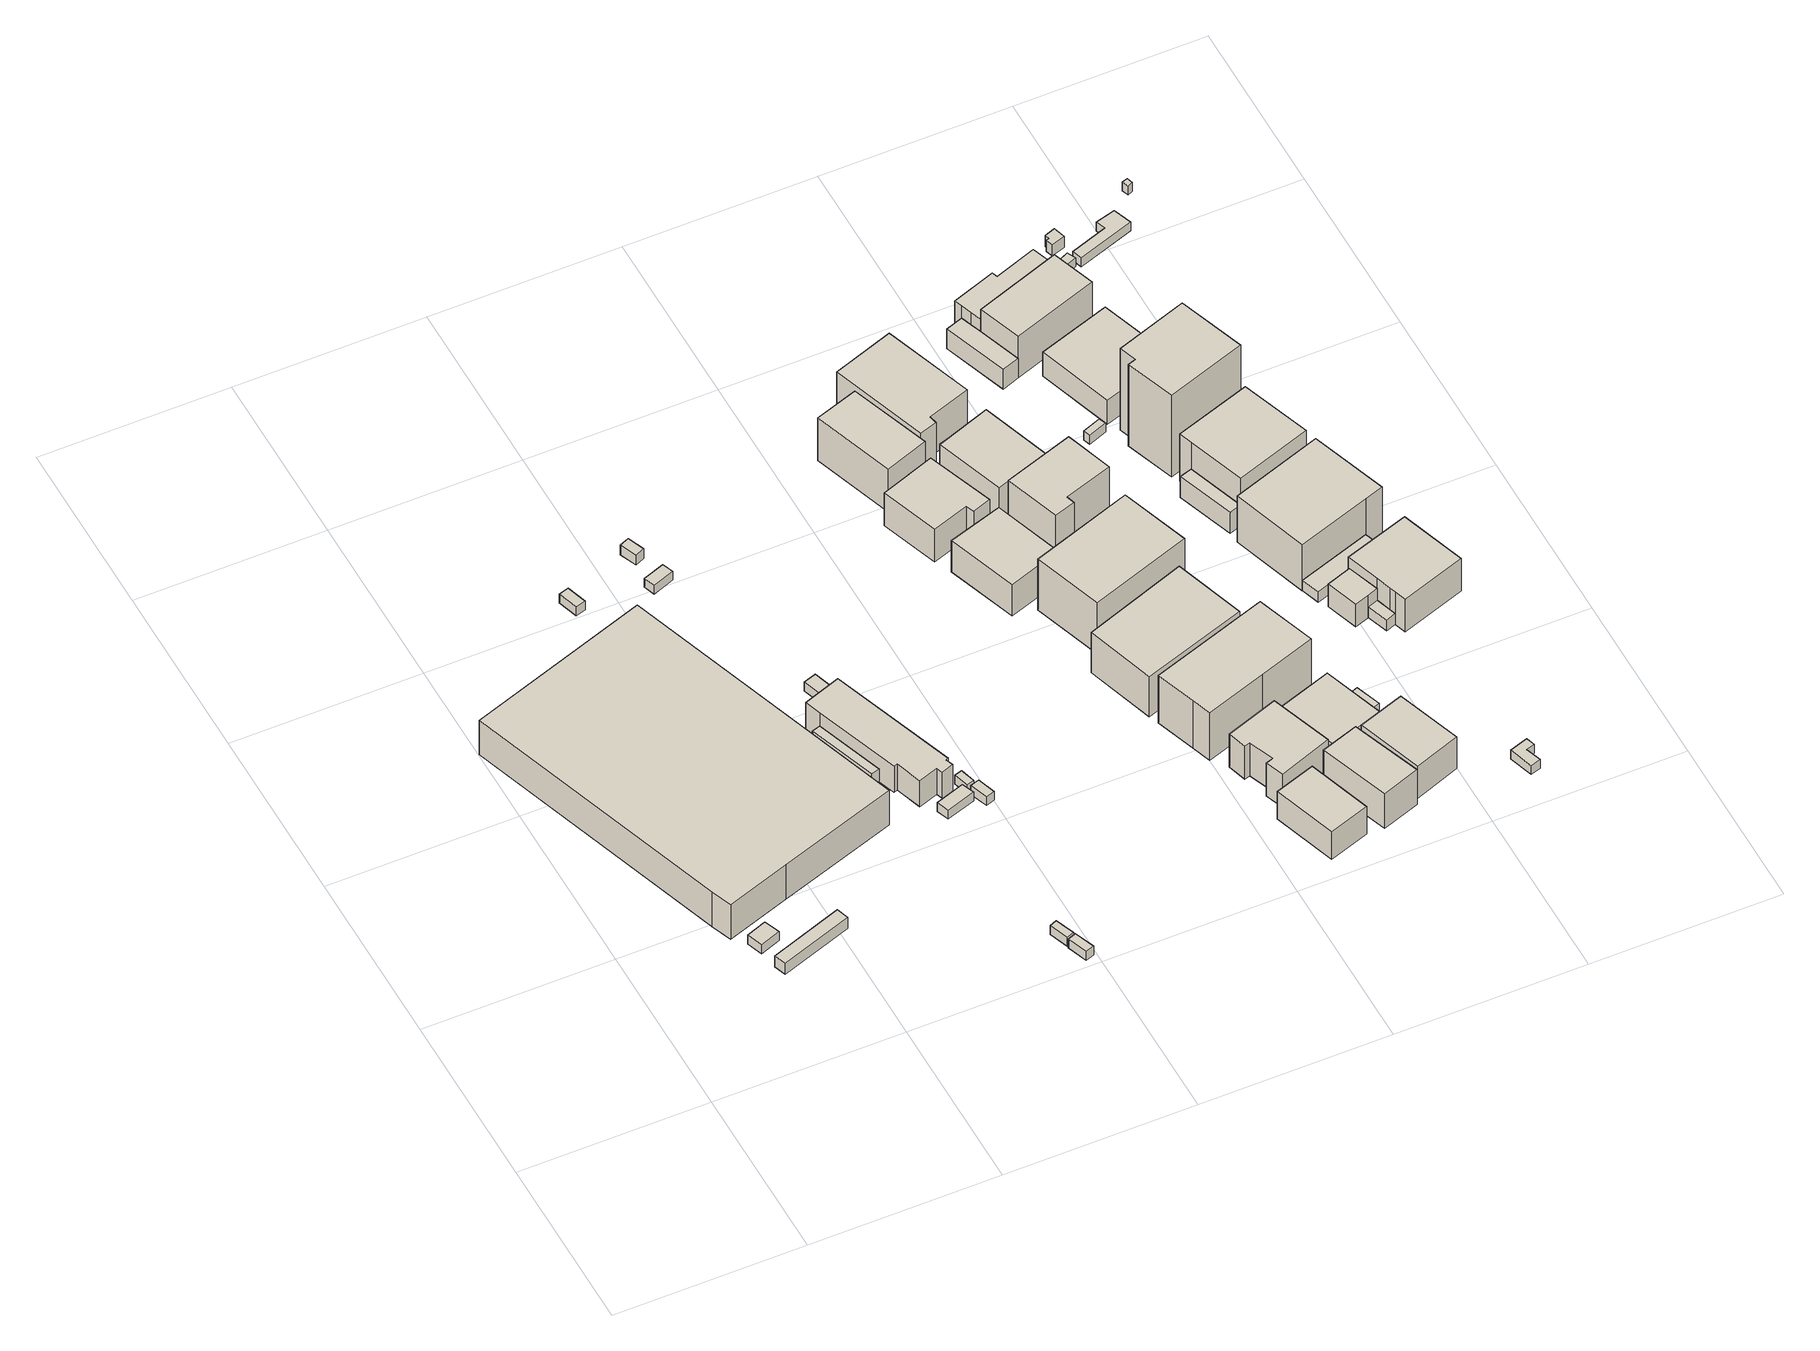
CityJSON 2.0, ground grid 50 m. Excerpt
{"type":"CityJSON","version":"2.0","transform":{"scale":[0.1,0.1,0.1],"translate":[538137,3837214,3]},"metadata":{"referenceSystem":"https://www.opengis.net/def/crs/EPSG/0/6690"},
"CityObjects":{
"building1":{"type":"Building","attributes":{"計測周辺長":20.72,"1/2500図郭":45,"区名":"此花区","町丁目名称":"常吉１丁目","街区番号":1,"class":"3003","usage":"441","measuredHeight":3.1,"storeysAboveGround":1,"BuildingDetailAttribute.buildingRoofEdgeArea":26.38,"BuildingDetailAttribute.buildingStructureType":"610","BuildingDetailAttribute.buildingStructureOrgType":"2","BuildingDetailAttribute.detailedUsage":"1510","BuildingDetailAttribute.specifiedBuildingCoverageRate":0.6,"BuildingDetailAttribute.surveyYear":2017,"BuildingHighTideRiskAttribute.description":"1","BuildingHighTideRiskAttribute.rank":"2","BuildingHighTideRiskAttribute.depth":2.73,"BuildingIDAttribute.prefecture":"27","BuildingIDAttribute.city":"27104"},"geometry":[{"type":"Solid","lod":"1","boundaries":[[[[0,1,2,3]],[[2,4,5,3]],[[1,6,4,2]],[[0,7,6,1]],[[3,5,7,0]],[[4,6,7,5]]]]}]},
"building2":{"type":"Building","attributes":{"計測周辺長":47.93,"1/2500図郭":45,"区名":"此花区","町丁目名称":"常吉１丁目","街区番号":1,"class":"3001","usage":"441","measuredHeight":3.6,"storeysAboveGround":1,"BuildingDetailAttribute.buildingRoofEdgeArea":71.72,"BuildingDetailAttribute.buildingStructureType":"610","BuildingDetailAttribute.buildingStructureOrgType":"2","BuildingDetailAttribute.detailedUsage":"1510","BuildingDetailAttribute.specifiedBuildingCoverageRate":0.6,"BuildingDetailAttribute.surveyYear":2017,"BuildingHighTideRiskAttribute.description":"1","BuildingHighTideRiskAttribute.rank":"2","BuildingHighTideRiskAttribute.depth":2.23,"BuildingIDAttribute.prefecture":"27","BuildingIDAttribute.city":"27104"},"geometry":[{"type":"Solid","lod":"1","boundaries":[[[[8,9,10,11]],[[10,12,13,11]],[[9,14,12,10]],[[8,15,14,9]],[[11,13,15,8]],[[12,14,15,13]]]]}]},
"building3":{"type":"Building","attributes":{"計測周辺長":266.43,"1/2500図郭":45,"区名":"此花区","町丁目名称":"常吉１丁目","街区番号":1,"class":"3001","usage":"441","measuredHeight":11.6,"storeysAboveGround":2,"BuildingDetailAttribute.buildingRoofEdgeArea":4208.66,"BuildingDetailAttribute.buildingStructureType":"610","BuildingDetailAttribute.buildingStructureOrgType":"2","BuildingDetailAttribute.detailedUsage":"1510","BuildingDetailAttribute.specifiedBuildingCoverageRate":0.6,"BuildingDetailAttribute.surveyYear":2017,"BuildingTsunamiRiskAttribute.description":"1","BuildingTsunamiRiskAttribute.rank":"1","BuildingTsunamiRiskAttribute.depth":0.1,"BuildingHighTideRiskAttribute.description":"1","BuildingHighTideRiskAttribute.rank":"2","BuildingHighTideRiskAttribute.depth":2.39,"BuildingIDAttribute.prefecture":"27","BuildingIDAttribute.city":"27104"},"geometry":[{"type":"Solid","lod":"1","boundaries":[[[[16,17,18,19,20,21]],[[20,22,23,21]],[[19,24,22,20]],[[18,25,24,19]],[[17,26,25,18]],[[16,27,26,17]],[[21,23,27,16]],[[22,24,25,26,27,23]]]]}]},
"building4":{"type":"Building","attributes":{"計測周辺長":16.74,"1/2500図郭":45,"区名":"此花区","町丁目名称":"常吉１丁目","街区番号":1,"class":"3003","usage":"441","storeysAboveGround":1,"BuildingDetailAttribute.buildingRoofEdgeArea":15.43,"BuildingDetailAttribute.buildingStructureType":"610","BuildingDetailAttribute.buildingStructureOrgType":"2","BuildingDetailAttribute.detailedUsage":"1510","BuildingDetailAttribute.specifiedBuildingCoverageRate":0.6,"BuildingDetailAttribute.surveyYear":2017,"BuildingHighTideRiskAttribute.description":"1","BuildingHighTideRiskAttribute.rank":"2","BuildingHighTideRiskAttribute.depth":2.56,"BuildingIDAttribute.prefecture":"27","BuildingIDAttribute.city":"27104"},"geometry":[{"type":"Solid","lod":"1","boundaries":[[[[28,29,30,31]],[[30,32,33,31]],[[29,34,32,30]],[[28,35,34,29]],[[31,33,35,28]],[[32,34,35,33]]]]}]},
"building5":{"type":"Building","attributes":{"class":"3001","BuildingDetailAttribute.specifiedBuildingCoverageRate":0.6,"BuildingDetailAttribute.surveyYear":2017,"BuildingHighTideRiskAttribute.description":"1","BuildingHighTideRiskAttribute.rank":"2","BuildingHighTideRiskAttribute.depth":1.68,"BuildingIDAttribute.prefecture":"27","BuildingIDAttribute.city":"27104"},"geometry":[{"type":"Solid","lod":"1","boundaries":[[[[36,37,38,39]],[[38,40,41,39]],[[37,42,40,38]],[[36,43,42,37]],[[39,41,43,36]],[[40,42,43,41]]]]}]},
"building6":{"type":"Building","attributes":{"class":"3001","BuildingDetailAttribute.specifiedBuildingCoverageRate":0.6,"BuildingDetailAttribute.surveyYear":2017,"BuildingHighTideRiskAttribute.description":"1","BuildingHighTideRiskAttribute.rank":"2","BuildingHighTideRiskAttribute.depth":1.68,"BuildingIDAttribute.prefecture":"27","BuildingIDAttribute.city":"27104"},"geometry":[{"type":"Solid","lod":"1","boundaries":[[[[44,45,46,47]],[[46,48,49,47]],[[45,50,48,46]],[[44,51,50,45]],[[47,49,51,44]],[[48,50,51,49]]]]}]},
"building7":{"type":"Building","attributes":{"計測周辺長":42.99,"1/2500図郭":45,"区名":"此花区","町丁目名称":"常吉１丁目","街区番号":1,"class":"3003","usage":"441","measuredHeight":4.1,"storeysAboveGround":1,"BuildingDetailAttribute.buildingRoofEdgeArea":43.65,"BuildingDetailAttribute.buildingStructureType":"610","BuildingDetailAttribute.buildingStructureOrgType":"2","BuildingDetailAttribute.detailedUsage":"1510","BuildingDetailAttribute.specifiedBuildingCoverageRate":0.6,"BuildingDetailAttribute.surveyYear":2017,"BuildingHighTideRiskAttribute.description":"1","BuildingHighTideRiskAttribute.rank":"2","BuildingHighTideRiskAttribute.depth":2.38,"BuildingIDAttribute.prefecture":"27","BuildingIDAttribute.city":"27104"},"geometry":[{"type":"Solid","lod":"1","boundaries":[[[[52,53,54,55]],[[54,56,57,55]],[[53,58,56,54]],[[52,59,58,53]],[[55,57,59,52]],[[56,58,59,57]]]]}]},
"building8":{"type":"Building","attributes":{"計測周辺長":96.9,"1/2500図郭":45,"区名":"此花区","町丁目名称":"常吉１丁目","街区番号":1,"class":"3001","usage":"441","measuredHeight":8.8,"storeysAboveGround":1,"BuildingDetailAttribute.buildingRoofEdgeArea":380.68,"BuildingDetailAttribute.buildingStructureType":"610","BuildingDetailAttribute.buildingStructureOrgType":"2","BuildingDetailAttribute.detailedUsage":"1510","BuildingDetailAttribute.specifiedBuildingCoverageRate":0.6,"BuildingDetailAttribute.surveyYear":2017,"BuildingHighTideRiskAttribute.description":"1","BuildingHighTideRiskAttribute.rank":"2","BuildingHighTideRiskAttribute.depth":2.37,"BuildingIDAttribute.prefecture":"27","BuildingIDAttribute.city":"27104"},"geometry":[{"type":"Solid","lod":"1","boundaries":[[[[60,61,62,63,64,65,66,67,68,69,70]],[[69,71,72,70]],[[68,73,71,69]],[[67,74,73,68]],[[66,75,74,67]],[[65,76,75,66]],[[64,77,76,65]],[[63,78,77,64]],[[62,79,78,63]],[[61,80,79,62]],[[60,81,80,61]],[[70,72,81,60]],[[71,73,74,75,76,77,78,79,80,81,72]]]]}]},
"building9":{"type":"Building","attributes":{"計測周辺長":18.5,"1/2500図郭":45,"区名":"此花区","町丁目名称":"常吉１丁目","街区番号":1,"class":"3001","usage":"441","storeysAboveGround":1,"BuildingDetailAttribute.buildingRoofEdgeArea":19.25,"BuildingDetailAttribute.buildingStructureType":"610","BuildingDetailAttribute.buildingStructureOrgType":"2","BuildingDetailAttribute.detailedUsage":"1510","BuildingDetailAttribute.specifiedBuildingCoverageRate":0.6,"BuildingDetailAttribute.surveyYear":2017,"BuildingHighTideRiskAttribute.description":"1","BuildingHighTideRiskAttribute.rank":"2","BuildingHighTideRiskAttribute.depth":2.77,"BuildingIDAttribute.prefecture":"27","BuildingIDAttribute.city":"27104"},"geometry":[{"type":"Solid","lod":"1","boundaries":[[[[82,83,84,85]],[[84,86,87,85]],[[83,88,86,84]],[[82,89,88,83]],[[85,87,89,82]],[[86,88,89,87]]]]}]},
"building10":{"type":"Building","attributes":{"計測周辺長":15.04,"1/2500図郭":45,"区名":"此花区","町丁目名称":"常吉１丁目","街区番号":1,"class":"3001","usage":"441","measuredHeight":3.3,"storeysAboveGround":1,"BuildingDetailAttribute.buildingRoofEdgeArea":13,"BuildingDetailAttribute.buildingStructureType":"610","BuildingDetailAttribute.buildingStructureOrgType":"2","BuildingDetailAttribute.detailedUsage":"1510","BuildingDetailAttribute.specifiedBuildingCoverageRate":0.6,"BuildingDetailAttribute.surveyYear":2017,"BuildingHighTideRiskAttribute.description":"1","BuildingHighTideRiskAttribute.rank":"2","BuildingHighTideRiskAttribute.depth":2.89,"BuildingIDAttribute.prefecture":"27","BuildingIDAttribute.city":"27104"},"geometry":[{"type":"Solid","lod":"1","boundaries":[[[[90,91,92,93]],[[92,94,95,93]],[[91,96,94,92]],[[90,97,96,91]],[[93,95,97,90]],[[94,96,97,95]]]]}]},
"building11":{"type":"Building","attributes":{"計測周辺長":23.44,"1/2500図郭":45,"区名":"此花区","町丁目名称":"常吉１丁目","街区番号":1,"class":"3003","usage":"441","storeysAboveGround":1,"BuildingDetailAttribute.buildingRoofEdgeArea":28.84,"BuildingDetailAttribute.buildingStructureType":"610","BuildingDetailAttribute.buildingStructureOrgType":"2","BuildingDetailAttribute.detailedUsage":"1510","BuildingDetailAttribute.specifiedBuildingCoverageRate":0.6,"BuildingDetailAttribute.surveyYear":2017,"BuildingHighTideRiskAttribute.description":"1","BuildingHighTideRiskAttribute.rank":"2","BuildingHighTideRiskAttribute.depth":2.03,"BuildingIDAttribute.prefecture":"27","BuildingIDAttribute.city":"27104"},"geometry":[{"type":"Solid","lod":"1","boundaries":[[[[98,99,100,101]],[[100,102,103,101]],[[99,104,102,100]],[[98,105,104,99]],[[101,103,105,98]],[[102,104,105,103]]]]}]},
"building12":{"type":"Building","attributes":{"計測周辺長":17.56,"1/2500図郭":45,"区名":"此花区","町丁目名称":"常吉１丁目","街区番号":1,"class":"3001","usage":"441","storeysAboveGround":1,"BuildingDetailAttribute.buildingRoofEdgeArea":18.5,"BuildingDetailAttribute.buildingStructureType":"610","BuildingDetailAttribute.buildingStructureOrgType":"2","BuildingDetailAttribute.detailedUsage":"1510","BuildingDetailAttribute.specifiedBuildingCoverageRate":0.6,"BuildingDetailAttribute.surveyYear":2017,"BuildingHighTideRiskAttribute.description":"1","BuildingHighTideRiskAttribute.rank":"2","BuildingHighTideRiskAttribute.depth":2.5,"BuildingIDAttribute.prefecture":"27","BuildingIDAttribute.city":"27104"},"geometry":[{"type":"Solid","lod":"1","boundaries":[[[[106,107,108,109]],[[108,110,111,109]],[[107,112,110,108]],[[106,113,112,107]],[[109,111,113,106]],[[110,112,113,111]]]]}]},
"building13":{"type":"Building","attributes":{"class":"3003","BuildingDetailAttribute.specifiedBuildingCoverageRate":0.6,"BuildingDetailAttribute.surveyYear":2017,"BuildingHighTideRiskAttribute.description":"1","BuildingHighTideRiskAttribute.rank":"2","BuildingHighTideRiskAttribute.depth":2.03,"BuildingIDAttribute.prefecture":"27","BuildingIDAttribute.city":"27104"},"geometry":[{"type":"Solid","lod":"1","boundaries":[[[[114,115,116,117]],[[116,118,119,117]],[[115,120,118,116]],[[114,121,120,115]],[[117,119,121,114]],[[118,120,121,119]]]]}]},
"building14":{"type":"Building","attributes":{"class":"3003","BuildingDetailAttribute.specifiedBuildingCoverageRate":0.6,"BuildingDetailAttribute.surveyYear":2017,"BuildingHighTideRiskAttribute.description":"1","BuildingHighTideRiskAttribute.rank":"2","BuildingHighTideRiskAttribute.depth":2.03,"BuildingIDAttribute.prefecture":"27","BuildingIDAttribute.city":"27104"},"geometry":[{"type":"Solid","lod":"1","boundaries":[[[[122,123,124,125]],[[124,126,127,125]],[[123,128,126,124]],[[122,129,128,123]],[[125,127,129,122]],[[126,128,129,127]]]]}]},
"building15":{"type":"Building","attributes":{"計測周辺長":68.47,"1/2500図郭":45,"区名":"此花区","町丁目名称":"常吉１丁目","街区番号":1,"class":"3002","usage":"401","measuredHeight":11,"storeysAboveGround":3,"BuildingDetailAttribute.buildingRoofEdgeArea":266.16,"BuildingDetailAttribute.buildingStructureType":"603","BuildingDetailAttribute.buildingStructureOrgType":"3","BuildingDetailAttribute.detailedUsage":"1310","BuildingDetailAttribute.specifiedBuildingCoverageRate":0.6,"BuildingDetailAttribute.surveyYear":2017,"BuildingHighTideRiskAttribute.description":"1","BuildingHighTideRiskAttribute.rank":"2","BuildingHighTideRiskAttribute.depth":2.38,"BuildingIDAttribute.prefecture":"27","BuildingIDAttribute.city":"27104"},"geometry":[{"type":"Solid","lod":"1","boundaries":[[[[130,131,132,133,134,135]],[[134,136,137,135]],[[133,138,136,134]],[[132,139,138,133]],[[131,140,139,132]],[[130,141,140,131]],[[135,137,141,130]],[[136,138,139,140,141,137]]]]}]},
"building16":{"type":"Building","attributes":{"計測周辺長":69.89,"1/2500図郭":45,"区名":"此花区","町丁目名称":"常吉１丁目","街区番号":1,"class":"3002","usage":"401","measuredHeight":14.4,"storeysAboveGround":4,"BuildingDetailAttribute.buildingRoofEdgeArea":276.78,"BuildingDetailAttribute.buildingStructureType":"603","BuildingDetailAttribute.buildingStructureOrgType":"3","BuildingDetailAttribute.detailedUsage":"1310","BuildingDetailAttribute.specifiedBuildingCoverageRate":0.6,"BuildingDetailAttribute.surveyYear":2017,"BuildingHighTideRiskAttribute.description":"1","BuildingHighTideRiskAttribute.rank":"2","BuildingHighTideRiskAttribute.depth":2.27,"BuildingIDAttribute.prefecture":"27","BuildingIDAttribute.city":"27104"},"geometry":[{"type":"Solid","lod":"1","boundaries":[[[[142,143,144,145]],[[144,146,147,145]],[[143,148,146,144]],[[142,149,148,143]],[[145,147,149,142]],[[146,148,149,147]]]]}]},
"building17":{"type":"Building","attributes":{"計測周辺長":69.42,"1/2500図郭":45,"区名":"此花区","町丁目名称":"常吉１丁目","街区番号":1,"class":"3002","usage":"441","measuredHeight":10.6,"storeysAboveGround":3,"BuildingDetailAttribute.buildingRoofEdgeArea":296.06,"BuildingDetailAttribute.buildingStructureType":"610","BuildingDetailAttribute.buildingStructureOrgType":"2","BuildingDetailAttribute.detailedUsage":"1510","BuildingDetailAttribute.specifiedBuildingCoverageRate":0.6,"BuildingDetailAttribute.surveyYear":2017,"BuildingHighTideRiskAttribute.description":"1","BuildingHighTideRiskAttribute.rank":"2","BuildingHighTideRiskAttribute.depth":2.37,"BuildingIDAttribute.prefecture":"27","BuildingIDAttribute.city":"27104"},"geometry":[{"type":"Solid","lod":"1","boundaries":[[[[150,151,152,153]],[[152,154,155,153]],[[151,156,154,152]],[[150,157,156,151]],[[153,155,157,150]],[[154,156,157,155]]]]}]},
"building18":{"type":"Building","attributes":{"計測周辺長":58.35,"1/2500図郭":45,"区名":"此花区","町丁目名称":"常吉１丁目","街区番号":1,"class":"3002","usage":"401","measuredHeight":9.3,"storeysAboveGround":3,"BuildingDetailAttribute.buildingRoofEdgeArea":202,"BuildingDetailAttribute.buildingStructureType":"603","BuildingDetailAttribute.buildingStructureOrgType":"3","BuildingDetailAttribute.detailedUsage":"1310","BuildingDetailAttribute.specifiedBuildingCoverageRate":0.6,"BuildingDetailAttribute.surveyYear":2017,"BuildingHighTideRiskAttribute.description":"1","BuildingHighTideRiskAttribute.rank":"2","BuildingHighTideRiskAttribute.depth":2.12,"BuildingIDAttribute.prefecture":"27","BuildingIDAttribute.city":"27104"},"geometry":[{"type":"Solid","lod":"1","boundaries":[[[[158,159,160,161]],[[160,162,163,161]],[[159,164,162,160]],[[158,165,164,159]],[[161,163,165,158]],[[162,164,165,163]]]]}]},
"building19":{"type":"Building","attributes":{"計測周辺長":68.48,"1/2500図郭":45,"区名":"此花区","町丁目名称":"常吉１丁目","街区番号":1,"class":"3002","usage":"441","measuredHeight":11.1,"storeysAboveGround":3,"BuildingDetailAttribute.buildingRoofEdgeArea":249.53,"BuildingDetailAttribute.buildingStructureType":"610","BuildingDetailAttribute.buildingStructureOrgType":"2","BuildingDetailAttribute.detailedUsage":"1510","BuildingDetailAttribute.specifiedBuildingCoverageRate":0.6,"BuildingDetailAttribute.surveyYear":2017,"BuildingHighTideRiskAttribute.description":"1","BuildingHighTideRiskAttribute.rank":"2","BuildingHighTideRiskAttribute.depth":2.38,"BuildingIDAttribute.prefecture":"27","BuildingIDAttribute.city":"27104"},"geometry":[{"type":"Solid","lod":"1","boundaries":[[[[166,167,168,169,170,171,172,173]],[[172,174,175,173]],[[171,176,174,172]],[[170,177,176,171]],[[169,178,177,170]],[[168,179,178,169]],[[167,180,179,168]],[[166,181,180,167]],[[173,175,181,166]],[[174,176,177,178,179,180,181,175]]]]}]},
"building20":{"type":"Building","attributes":{"計測周辺長":97.57,"1/2500図郭":45,"区名":"此花区","町丁目名称":"常吉１丁目","街区番号":1,"class":"3002","usage":"431","measuredHeight":13.5,"storeysAboveGround":3,"BuildingDetailAttribute.buildingRoofEdgeArea":572.31,"BuildingDetailAttribute.buildingStructureType":"610","BuildingDetailAttribute.buildingStructureOrgType":"2","BuildingDetailAttribute.detailedUsage":"1720","BuildingDetailAttribute.specifiedBuildingCoverageRate":0.6,"BuildingDetailAttribute.surveyYear":2017,"BuildingHighTideRiskAttribute.description":"1","BuildingHighTideRiskAttribute.rank":"2","BuildingHighTideRiskAttribute.depth":2.83,"BuildingIDAttribute.prefecture":"27","BuildingIDAttribute.city":"27104"},"geometry":[{"type":"Solid","lod":"1","boundaries":[[[[182,183,184,185]],[[184,186,187,185]],[[183,188,186,184]],[[182,189,188,183]],[[185,187,189,182]],[[186,188,189,187]]]]}]},
"building21":{"type":"Building","attributes":{"計測周辺長":99.06,"1/2500図郭":45,"区名":"此花区","町丁目名称":"常吉１丁目","街区番号":1,"class":"3002","usage":"431","measuredHeight":16,"storeysAboveGround":3,"BuildingDetailAttribute.buildingRoofEdgeArea":547.81,"BuildingDetailAttribute.buildingStructureType":"610","BuildingDetailAttribute.buildingStructureOrgType":"2","BuildingDetailAttribute.detailedUsage":"1720","BuildingDetailAttribute.specifiedBuildingCoverageRate":0.6,"BuildingDetailAttribute.surveyYear":2017,"BuildingHighTideRiskAttribute.description":"1","BuildingHighTideRiskAttribute.rank":"2","BuildingHighTideRiskAttribute.depth":2.52,"BuildingIDAttribute.prefecture":"27","BuildingIDAttribute.city":"27104"},"geometry":[{"type":"Solid","lod":"1","boundaries":[[[[190,191,192,193,194,195]],[[194,196,197,195]],[[193,198,196,194]],[[192,199,198,193]],[[191,200,199,192]],[[190,201,200,191]],[[195,197,201,190]],[[196,198,199,200,201,197]]]]}]},
"building22":{"type":"Building","attributes":{"計測周辺長":95.82,"1/2500図郭":45,"区名":"此花区","町丁目名称":"常吉１丁目","街区番号":1,"class":"3002","usage":"441","measuredHeight":17.2,"storeysAboveGround":4,"BuildingDetailAttribute.buildingRoofEdgeArea":553.5,"BuildingDetailAttribute.buildingStructureType":"603","BuildingDetailAttribute.buildingStructureOrgType":"3","BuildingDetailAttribute.detailedUsage":"1510","BuildingDetailAttribute.specifiedBuildingCoverageRate":0.6,"BuildingDetailAttribute.surveyYear":2017,"BuildingHighTideRiskAttribute.description":"1","BuildingHighTideRiskAttribute.rank":"2","BuildingHighTideRiskAttribute.depth":2.42,"BuildingIDAttribute.prefecture":"27","BuildingIDAttribute.city":"27104"},"geometry":[{"type":"Solid","lod":"1","boundaries":[[[[202,203,204,205]],[[204,206,207,205]],[[203,208,206,204]],[[202,209,208,203]],[[205,207,209,202]],[[206,208,209,207]]]]}]},
"building23":{"type":"Building","attributes":{"計測周辺長":60.56,"1/2500図郭":45,"区名":"此花区","町丁目名称":"常吉１丁目","街区番号":1,"class":"3002","usage":"441","measuredHeight":11.6,"storeysAboveGround":4,"BuildingDetailAttribute.buildingRoofEdgeArea":208.19,"BuildingDetailAttribute.buildingStructureType":"603","BuildingDetailAttribute.buildingStructureOrgType":"3","BuildingDetailAttribute.detailedUsage":"1510","BuildingDetailAttribute.specifiedBuildingCoverageRate":0.6,"BuildingDetailAttribute.surveyYear":2017,"BuildingHighTideRiskAttribute.description":"1","BuildingHighTideRiskAttribute.rank":"2","BuildingHighTideRiskAttribute.depth":2.16,"BuildingIDAttribute.prefecture":"27","BuildingIDAttribute.city":"27104"},"geometry":[{"type":"Solid","lod":"1","boundaries":[[[[210,211,212,213]],[[212,214,215,213]],[[211,216,214,212]],[[210,217,216,211]],[[213,215,217,210]],[[214,216,217,215]]]]}]},
"building24":{"type":"Building","attributes":{"計測周辺長":89.19,"1/2500図郭":45,"区名":"此花区","町丁目名称":"常吉１丁目","街区番号":1,"class":"3002","usage":"401","measuredHeight":13.4,"storeysAboveGround":4,"BuildingDetailAttribute.buildingRoofEdgeArea":445.75,"BuildingDetailAttribute.buildingStructureType":"603","BuildingDetailAttribute.buildingStructureOrgType":"3","BuildingDetailAttribute.detailedUsage":"1310","BuildingDetailAttribute.specifiedBuildingCoverageRate":0.6,"BuildingDetailAttribute.surveyYear":2017,"BuildingHighTideRiskAttribute.description":"1","BuildingHighTideRiskAttribute.rank":"2","BuildingHighTideRiskAttribute.depth":2.6,"BuildingIDAttribute.prefecture":"27","BuildingIDAttribute.city":"27104"},"geometry":[{"type":"Solid","lod":"1","boundaries":[[[[218,219,220,221,222,223]],[[222,224,225,223]],[[221,226,224,222]],[[220,227,226,221]],[[219,228,227,220]],[[218,229,228,219]],[[223,225,229,218]],[[224,226,227,228,229,225]]]]}]},
"building25":{"type":"Building","attributes":{"class":"3001","measuredHeight":4.3,"BuildingDetailAttribute.specifiedBuildingCoverageRate":0.6,"BuildingDetailAttribute.surveyYear":2017,"BuildingHighTideRiskAttribute.description":"1","BuildingHighTideRiskAttribute.rank":"2","BuildingHighTideRiskAttribute.depth":2.47,"BuildingIDAttribute.prefecture":"27","BuildingIDAttribute.city":"27104"},"geometry":[{"type":"Solid","lod":"1","boundaries":[[[[230,231,232,233]],[[232,234,235,233]],[[231,236,234,232]],[[230,237,236,231]],[[233,235,237,230]],[[234,236,237,235]]]]}]},
"building26":{"type":"Building","attributes":{"計測周辺長":69.26,"1/2500図郭":45,"区名":"此花区","町丁目名称":"常吉１丁目","街区番号":1,"class":"3002","usage":"401","measuredHeight":13.6,"storeysAboveGround":3,"BuildingDetailAttribute.buildingRoofEdgeArea":295.69,"BuildingDetailAttribute.buildingStructureType":"603","BuildingDetailAttribute.buildingStructureOrgType":"3","BuildingDetailAttribute.detailedUsage":"1310","BuildingDetailAttribute.specifiedBuildingCoverageRate":0.6,"BuildingDetailAttribute.surveyYear":2017,"BuildingHighTideRiskAttribute.description":"1","BuildingHighTideRiskAttribute.rank":"2","BuildingHighTideRiskAttribute.depth":2.38,"BuildingIDAttribute.prefecture":"27","BuildingIDAttribute.city":"27104"},"geometry":[{"type":"Solid","lod":"1","boundaries":[[[[238,239,240,241]],[[240,242,243,241]],[[239,244,242,240]],[[238,245,244,239]],[[241,243,245,238]],[[242,244,245,243]]]]}]},
"building27":{"type":"Building","attributes":{"class":"3002","measuredHeight":17.4,"BuildingDetailAttribute.specifiedBuildingCoverageRate":0.6,"BuildingDetailAttribute.surveyYear":2017,"BuildingHighTideRiskAttribute.description":"1","BuildingHighTideRiskAttribute.rank":"2","BuildingHighTideRiskAttribute.depth":2.66,"BuildingIDAttribute.prefecture":"27","BuildingIDAttribute.city":"27104"},"geometry":[{"type":"Solid","lod":"1","boundaries":[[[[246,247,248,249,250,251]],[[250,252,253,251]],[[249,254,252,250]],[[248,255,254,249]],[[247,256,255,248]],[[246,257,256,247]],[[251,253,257,246]],[[252,254,255,256,257,253]]]]}]},
"building28":{"type":"Building","attributes":{"計測周辺長":64.05,"1/2500図郭":45,"区名":"此花区","町丁目名称":"常吉１丁目","街区番号":1,"class":"3001","usage":"401","measuredHeight":8.1,"storeysAboveGround":2,"BuildingDetailAttribute.buildingRoofEdgeArea":254.41,"BuildingDetailAttribute.buildingStructureType":"610","BuildingDetailAttribute.buildingStructureOrgType":"2","BuildingDetailAttribute.detailedUsage":"1310","BuildingDetailAttribute.specifiedBuildingCoverageRate":0.6,"BuildingDetailAttribute.surveyYear":2017,"BuildingHighTideRiskAttribute.description":"1","BuildingHighTideRiskAttribute.rank":"2","BuildingHighTideRiskAttribute.depth":2.49,"BuildingIDAttribute.prefecture":"27","BuildingIDAttribute.city":"27104"},"geometry":[{"type":"Solid","lod":"1","boundaries":[[[[258,259,260,261,262,263]],[[262,264,265,263]],[[261,266,264,262]],[[260,267,266,261]],[[259,268,267,260]],[[258,269,268,259]],[[263,265,269,258]],[[264,266,267,268,269,265]]]]}]},
"building29":{"type":"Building","attributes":{"計測周辺長":62.46,"1/2500図郭":45,"区名":"此花区","町丁目名称":"常吉１丁目","街区番号":1,"class":"3002","usage":"401","measuredHeight":10.7,"storeysAboveGround":3,"BuildingDetailAttribute.buildingRoofEdgeArea":236.56,"BuildingDetailAttribute.buildingStructureType":"603","BuildingDetailAttribute.buildingStructureOrgType":"3","BuildingDetailAttribute.detailedUsage":"1310","BuildingDetailAttribute.specifiedBuildingCoverageRate":0.6,"BuildingDetailAttribute.surveyYear":2017,"BuildingHighTideRiskAttribute.description":"1","BuildingHighTideRiskAttribute.rank":"2","BuildingHighTideRiskAttribute.depth":2.32,"BuildingIDAttribute.prefecture":"27","BuildingIDAttribute.city":"27104"},"geometry":[{"type":"Solid","lod":"1","boundaries":[[[[270,271,272,273]],[[272,274,275,273]],[[271,276,274,272]],[[270,277,276,271]],[[273,275,277,270]],[[274,276,277,275]]]]}]},
"building30":{"type":"Building","attributes":{"class":"3001","measuredHeight":4.3,"BuildingDetailAttribute.specifiedBuildingCoverageRate":0.6,"BuildingDetailAttribute.surveyYear":2017,"BuildingHighTideRiskAttribute.description":"1","BuildingHighTideRiskAttribute.rank":"2","BuildingHighTideRiskAttribute.depth":2.51,"BuildingIDAttribute.prefecture":"27","BuildingIDAttribute.city":"27104"},"geometry":[{"type":"Solid","lod":"1","boundaries":[[[[278,279,280,281]],[[280,282,283,281]],[[279,284,282,280]],[[278,285,284,279]],[[281,283,285,278]],[[282,284,285,283]]]]}]},
"building31":{"type":"Building","attributes":{"class":"3003","measuredHeight":6.6,"BuildingDetailAttribute.specifiedBuildingCoverageRate":0.6,"BuildingDetailAttribute.surveyYear":2017,"BuildingHighTideRiskAttribute.description":"1","BuildingHighTideRiskAttribute.rank":"2","BuildingHighTideRiskAttribute.depth":2.85,"BuildingIDAttribute.prefecture":"27","BuildingIDAttribute.city":"27104"},"geometry":[{"type":"Solid","lod":"1","boundaries":[[[[286,287,288,289,290,291]],[[290,292,293,291]],[[289,294,292,290]],[[288,295,294,289]],[[287,296,295,288]],[[286,297,296,287]],[[291,293,297,286]],[[292,294,295,296,297,293]]]]}]},
"building32":{"type":"Building","attributes":{"class":"3001","BuildingDetailAttribute.specifiedBuildingCoverageRate":0.6,"BuildingDetailAttribute.surveyYear":2017,"BuildingHighTideRiskAttribute.description":"1","BuildingHighTideRiskAttribute.rank":"2","BuildingHighTideRiskAttribute.depth":2.67,"BuildingIDAttribute.prefecture":"27","BuildingIDAttribute.city":"27104"},"geometry":[{"type":"Solid","lod":"1","boundaries":[[[[298,299,300,301]],[[300,302,303,301]],[[299,304,302,300]],[[298,305,304,299]],[[301,303,305,298]],[[302,304,305,303]]]]}]},
"building33":{"type":"Building","attributes":{"class":"3001","BuildingDetailAttribute.specifiedBuildingCoverageRate":0.6,"BuildingDetailAttribute.surveyYear":2017,"BuildingHighTideRiskAttribute.description":"1","BuildingHighTideRiskAttribute.rank":"2","BuildingHighTideRiskAttribute.depth":2.09,"BuildingIDAttribute.prefecture":"27","BuildingIDAttribute.city":"27104"},"geometry":[{"type":"Solid","lod":"1","boundaries":[[[[306,307,308,309,310,311]],[[310,312,313,311]],[[309,314,312,310]],[[308,315,314,309]],[[307,316,315,308]],[[306,317,316,307]],[[311,313,317,306]],[[312,314,315,316,317,313]]]]}]},
"building34":{"type":"Building","attributes":{"class":"3003","measuredHeight":7,"BuildingDetailAttribute.specifiedBuildingCoverageRate":0.6,"BuildingDetailAttribute.surveyYear":2017,"BuildingHighTideRiskAttribute.description":"1","BuildingHighTideRiskAttribute.rank":"2","BuildingHighTideRiskAttribute.depth":2.68,"BuildingIDAttribute.prefecture":"27","BuildingIDAttribute.city":"27104"},"geometry":[{"type":"Solid","lod":"1","boundaries":[[[[318,319,320,321]],[[320,322,323,321]],[[319,324,322,320]],[[318,325,324,319]],[[321,323,325,318]],[[322,324,325,323]]]]}]},
"building35":{"type":"Building","attributes":{"計測周辺長":31.98,"1/2500図郭":45,"区名":"此花区","町丁目名称":"常吉１丁目","街区番号":1,"class":"3002","usage":"431","measuredHeight":7.6,"storeysAboveGround":2,"BuildingDetailAttribute.buildingRoofEdgeArea":62.93,"BuildingDetailAttribute.buildingStructureType":"610","BuildingDetailAttribute.buildingStructureOrgType":"2","BuildingDetailAttribute.detailedUsage":"1720","BuildingDetailAttribute.specifiedBuildingCoverageRate":0.6,"BuildingDetailAttribute.surveyYear":2017,"BuildingHighTideRiskAttribute.description":"1","BuildingHighTideRiskAttribute.rank":"2","BuildingHighTideRiskAttribute.depth":2.45,"BuildingIDAttribute.prefecture":"27","BuildingIDAttribute.city":"27104"},"geometry":[{"type":"Solid","lod":"1","boundaries":[[[[326,327,328,329,330]],[[329,331,332,330]],[[328,333,331,329]],[[327,334,333,328]],[[326,335,334,327]],[[330,332,335,326]],[[331,333,334,335,332]]]]}]},
"building36":{"type":"Building","attributes":{"計測周辺長":17.84,"1/2500図郭":45,"区名":"此花区","町丁目名称":"常吉１丁目","街区番号":1,"class":"3002","usage":"431","measuredHeight":3.6,"storeysAboveGround":1,"BuildingDetailAttribute.buildingRoofEdgeArea":17.4,"BuildingDetailAttribute.buildingStructureType":"610","BuildingDetailAttribute.buildingStructureOrgType":"2","BuildingDetailAttribute.detailedUsage":"1720","BuildingDetailAttribute.specifiedBuildingCoverageRate":0.6,"BuildingDetailAttribute.surveyYear":2017,"BuildingHighTideRiskAttribute.description":"1","BuildingHighTideRiskAttribute.rank":"2","BuildingHighTideRiskAttribute.depth":2.45,"BuildingIDAttribute.prefecture":"27","BuildingIDAttribute.city":"27104"},"geometry":[{"type":"Solid","lod":"1","boundaries":[[[[336,337,338,339,340]],[[339,341,342,340]],[[338,343,341,339]],[[337,344,343,338]],[[336,345,344,337]],[[340,342,345,336]],[[341,343,344,345,342]]]]}]},
"building37":{"type":"Building","attributes":{"計測周辺長":89.81,"1/2500図郭":45,"区名":"此花区","町丁目名称":"常吉１丁目","街区番号":1,"class":"3001","usage":"441","measuredHeight":10.5,"storeysAboveGround":3,"BuildingDetailAttribute.buildingRoofEdgeArea":478.56,"BuildingDetailAttribute.buildingStructureType":"603","BuildingDetailAttribute.buildingStructureOrgType":"3","BuildingDetailAttribute.detailedUsage":"1510","BuildingDetailAttribute.specifiedBuildingCoverageRate":0.6,"BuildingDetailAttribute.surveyYear":2017,"BuildingHighTideRiskAttribute.description":"1","BuildingHighTideRiskAttribute.rank":"2","BuildingHighTideRiskAttribute.depth":2.81,"BuildingIDAttribute.prefecture":"27","BuildingIDAttribute.city":"27104"},"geometry":[{"type":"Solid","lod":"1","boundaries":[[[[346,347,348,349,350,351,352,353]],[[352,354,355,353]],[[351,356,354,352]],[[350,357,356,351]],[[349,358,357,350]],[[348,359,358,349]],[[347,360,359,348]],[[346,361,360,347]],[[353,355,361,346]],[[354,356,357,358,359,360,361,355]]]]}]},
"building38":{"type":"Building","attributes":{"計測周辺長":89.81,"1/2500図郭":45,"区名":"此花区","町丁目名称":"常吉１丁目","街区番号":1,"class":"3002","usage":"441","measuredHeight":13.9,"storeysAboveGround":3,"BuildingDetailAttribute.buildingRoofEdgeArea":478.56,"BuildingDetailAttribute.buildingStructureType":"603","BuildingDetailAttribute.buildingStructureOrgType":"3","BuildingDetailAttribute.detailedUsage":"1510","BuildingDetailAttribute.specifiedBuildingCoverageRate":0.6,"BuildingDetailAttribute.surveyYear":2017,"BuildingHighTideRiskAttribute.description":"1","BuildingHighTideRiskAttribute.rank":"2","BuildingHighTideRiskAttribute.depth":2.58,"BuildingIDAttribute.prefecture":"27","BuildingIDAttribute.city":"27104"},"geometry":[{"type":"Solid","lod":"1","boundaries":[[[[362,363,364,365]],[[364,366,367,365]],[[363,368,366,364]],[[362,369,368,363]],[[365,367,369,362]],[[366,368,369,367]]]]}]},
"building39":{"type":"Building","attributes":{"class":"3003","measuredHeight":3.6,"BuildingDetailAttribute.specifiedBuildingCoverageRate":0.6,"BuildingDetailAttribute.surveyYear":2017,"BuildingHighTideRiskAttribute.description":"1","BuildingHighTideRiskAttribute.rank":"2","BuildingHighTideRiskAttribute.depth":2.59,"BuildingIDAttribute.prefecture":"27","BuildingIDAttribute.city":"27104"},"geometry":[{"type":"Solid","lod":"1","boundaries":[[[[370,371,372,373]],[[372,374,375,373]],[[371,376,374,372]],[[370,377,376,371]],[[373,375,377,370]],[[374,376,377,375]]]]}]},
"building40":{"type":"Building","attributes":{"計測周辺長":94.4,"1/2500図郭":45,"区名":"此花区","町丁目名称":"常吉１丁目","街区番号":1,"class":"3002","usage":"441","measuredHeight":15.5,"storeysAboveGround":4,"BuildingDetailAttribute.buildingRoofEdgeArea":552.69,"BuildingDetailAttribute.buildingStructureType":"603","BuildingDetailAttribute.buildingStructureOrgType":"3","BuildingDetailAttribute.detailedUsage":"1510","BuildingDetailAttribute.specifiedBuildingCoverageRate":0.6,"BuildingDetailAttribute.surveyYear":2017,"BuildingHighTideRiskAttribute.description":"1","BuildingHighTideRiskAttribute.rank":"2","BuildingHighTideRiskAttribute.depth":2.66,"BuildingIDAttribute.prefecture":"27","BuildingIDAttribute.city":"27104"},"geometry":[{"type":"Solid","lod":"1","boundaries":[[[[378,379,380,381,382]],[[381,383,384,382]],[[380,385,383,381]],[[379,386,385,380]],[[378,387,386,379]],[[382,384,387,378]],[[383,385,386,387,384]]]]}]},
"building41":{"type":"Building","attributes":{"計測周辺長":83.49,"1/2500図郭":45,"区名":"此花区","町丁目名称":"常吉１丁目","街区番号":1,"class":"3002","usage":"441","measuredHeight":8.1,"storeysAboveGround":2,"BuildingDetailAttribute.buildingRoofEdgeArea":435.34,"BuildingDetailAttribute.buildingStructureType":"603","BuildingDetailAttribute.buildingStructureOrgType":"3","BuildingDetailAttribute.detailedUsage":"1510","BuildingDetailAttribute.specifiedBuildingCoverageRate":0.6,"BuildingDetailAttribute.surveyYear":2017,"BuildingHighTideRiskAttribute.description":"1","BuildingHighTideRiskAttribute.rank":"2","BuildingHighTideRiskAttribute.depth":2.71,"BuildingIDAttribute.prefecture":"27","BuildingIDAttribute.city":"27104"},"geometry":[{"type":"Solid","lod":"1","boundaries":[[[[388,389,390,391]],[[390,392,393,391]],[[389,394,392,390]],[[388,395,394,389]],[[391,393,395,388]],[[392,394,395,393]]]]}]},
"building42":{"type":"Building","attributes":{"計測周辺長":81.9,"1/2500図郭":45,"区名":"此花区","町丁目名称":"常吉１丁目","街区番号":1,"class":"3002","usage":"431","measuredHeight":15.9,"storeysAboveGround":3,"BuildingDetailAttribute.buildingRoofEdgeArea":418.56,"BuildingDetailAttribute.buildingStructureType":"610","BuildingDetailAttribute.buildingStructureOrgType":"2","BuildingDetailAttribute.detailedUsage":"1720","BuildingDetailAttribute.specifiedBuildingCoverageRate":0.6,"BuildingDetailAttribute.surveyYear":2017,"BuildingHighTideRiskAttribute.description":"1","BuildingHighTideRiskAttribute.rank":"2","BuildingHighTideRiskAttribute.depth":2.59,"BuildingIDAttribute.prefecture":"27","BuildingIDAttribute.city":"27104"},"geometry":[{"type":"Solid","lod":"1","boundaries":[[[[396,397,398,399,400]],[[399,401,402,400]],[[398,403,401,399]],[[397,404,403,398]],[[396,405,404,397]],[[400,402,405,396]],[[401,403,404,405,402]]]]}]},
"building43":{"type":"Building","attributes":{"計測周辺長":82.5,"1/2500図郭":45,"区名":"此花区","町丁目名称":"常吉１丁目","街区番号":1,"class":"3002","usage":"401","measuredHeight":27.6,"storeysAboveGround":5,"BuildingDetailAttribute.buildingRoofEdgeArea":411.13,"BuildingDetailAttribute.buildingStructureType":"603","BuildingDetailAttribute.buildingStructureOrgType":"3","BuildingDetailAttribute.detailedUsage":"1310","BuildingDetailAttribute.specifiedBuildingCoverageRate":0.6,"BuildingDetailAttribute.surveyYear":2017,"BuildingHighTideRiskAttribute.description":"1","BuildingHighTideRiskAttribute.rank":"2","BuildingHighTideRiskAttribute.depth":2.7,"BuildingIDAttribute.prefecture":"27","BuildingIDAttribute.city":"27104"},"geometry":[{"type":"Solid","lod":"1","boundaries":[[[[406,407,408,409,410,411]],[[410,412,413,411]],[[409,414,412,410]],[[408,415,414,409]],[[407,416,415,408]],[[406,417,416,407]],[[411,413,417,406]],[[412,414,415,416,417,413]]]]}]},
"building44":{"type":"Building","attributes":{"計測周辺長":73.38,"1/2500図郭":45,"区名":"此花区","町丁目名称":"常吉１丁目","街区番号":1,"class":"3002","usage":"431","measuredHeight":11.1,"storeysAboveGround":3,"BuildingDetailAttribute.buildingRoofEdgeArea":336.42,"BuildingDetailAttribute.buildingStructureType":"603","BuildingDetailAttribute.buildingStructureOrgType":"3","BuildingDetailAttribute.detailedUsage":"1720","BuildingDetailAttribute.specifiedBuildingCoverageRate":0.6,"BuildingDetailAttribute.surveyYear":2017,"BuildingHighTideRiskAttribute.description":"1","BuildingHighTideRiskAttribute.rank":"2","BuildingHighTideRiskAttribute.depth":2.44,"BuildingIDAttribute.prefecture":"27","BuildingIDAttribute.city":"27104"},"geometry":[{"type":"Solid","lod":"1","boundaries":[[[[418,419,420,421,422,423,329]],[[423,424,425,329]],[[422,426,424,423]],[[421,427,426,422]],[[420,428,427,421]],[[419,429,428,420]],[[418,430,429,419]],[[329,425,430,418]],[[424,426,427,428,429,430,425]]]]}]},
"building45":{"type":"Building","attributes":{"class":"3001","BuildingDetailAttribute.specifiedBuildingCoverageRate":0.6,"BuildingDetailAttribute.surveyYear":2017,"BuildingHighTideRiskAttribute.description":"1","BuildingHighTideRiskAttribute.rank":"2","BuildingHighTideRiskAttribute.depth":2.59,"BuildingIDAttribute.prefecture":"27","BuildingIDAttribute.city":"27104"},"geometry":[{"type":"Solid","lod":"1","boundaries":[[[[431,432,433,434]],[[433,435,436,434]],[[432,437,435,433]],[[431,438,437,432]],[[434,436,438,431]],[[435,437,438,436]]]]}]},
"building46":{"type":"Building","attributes":{"計測周辺長":12.68,"1/2500図郭":45,"区名":"此花区","町丁目名称":"常吉１丁目","街区番号":1,"class":"3003","usage":"431","storeysAboveGround":1,"BuildingDetailAttribute.buildingRoofEdgeArea":9.47,"BuildingDetailAttribute.buildingStructureType":"601","BuildingDetailAttribute.buildingStructureOrgType":"1","BuildingDetailAttribute.detailedUsage":"1720","BuildingDetailAttribute.specifiedBuildingCoverageRate":0.6,"BuildingDetailAttribute.surveyYear":2017,"BuildingHighTideRiskAttribute.description":"1","BuildingHighTideRiskAttribute.rank":"2","BuildingHighTideRiskAttribute.depth":2.48,"BuildingIDAttribute.prefecture":"27","BuildingIDAttribute.city":"27104"},"geometry":[{"type":"Solid","lod":"1","boundaries":[[[[439,440,441,442]],[[441,443,444,442]],[[440,445,443,441]],[[439,446,445,440]],[[442,444,446,439]],[[443,445,446,444]]]]}]},
"building47":{"type":"Building","attributes":{"計測周辺長":14.41,"1/2500図郭":45,"区名":"此花区","町丁目名称":"常吉１丁目","街区番号":1,"class":"3003","usage":"452","measuredHeight":3.7,"storeysAboveGround":1,"BuildingDetailAttribute.buildingRoofEdgeArea":11.91,"BuildingDetailAttribute.buildingStructureType":"601","BuildingDetailAttribute.buildingStructureOrgType":"1","BuildingDetailAttribute.detailedUsage":"1610","BuildingDetailAttribute.specifiedBuildingCoverageRate":0.6,"BuildingDetailAttribute.surveyYear":2017,"BuildingHighTideRiskAttribute.description":"1","BuildingHighTideRiskAttribute.rank":"2","BuildingHighTideRiskAttribute.depth":2.61,"BuildingIDAttribute.prefecture":"27","BuildingIDAttribute.city":"27104"},"geometry":[{"type":"Solid","lod":"1","boundaries":[[[[447,448,449,450,451,452]],[[451,453,454,452]],[[450,455,453,451]],[[449,456,455,450]],[[448,457,456,449]],[[447,458,457,448]],[[452,454,458,447]],[[453,455,456,457,458,454]]]]}]},
"building48":{"type":"Building","attributes":{"計測周辺長":42.86,"1/2500図郭":45,"区名":"此花区","町丁目名称":"常吉１丁目","街区番号":1,"class":"3003","usage":"431","storeysAboveGround":1,"BuildingDetailAttribute.buildingRoofEdgeArea":59.03,"BuildingDetailAttribute.buildingStructureType":"601","BuildingDetailAttribute.buildingStructureOrgType":"1","BuildingDetailAttribute.detailedUsage":"1720","BuildingDetailAttribute.specifiedBuildingCoverageRate":0.6,"BuildingDetailAttribute.surveyYear":2017,"BuildingHighTideRiskAttribute.description":"1","BuildingHighTideRiskAttribute.rank":"2","BuildingHighTideRiskAttribute.depth":2.27,"BuildingIDAttribute.prefecture":"27","BuildingIDAttribute.city":"27104"},"geometry":[{"type":"Solid","lod":"1","boundaries":[[[[459,460,461,462,463,464]],[[463,465,466,464]],[[462,467,465,463]],[[461,468,467,462]],[[460,469,468,461]],[[459,470,469,460]],[[464,466,470,459]],[[465,467,468,469,470,466]]]]}]},
"building49":{"type":"Building","attributes":{"class":"3001","BuildingDetailAttribute.specifiedBuildingCoverageRate":0.6,"BuildingDetailAttribute.surveyYear":2017,"BuildingHighTideRiskAttribute.description":"1","BuildingHighTideRiskAttribute.rank":"2","BuildingHighTideRiskAttribute.depth":2.17,"BuildingIDAttribute.prefecture":"27","BuildingIDAttribute.city":"27104"},"geometry":[{"type":"Solid","lod":"1","boundaries":[[[[471,472,473,474]],[[473,475,476,474]],[[472,477,475,473]],[[471,478,477,472]],[[474,476,478,471]],[[475,477,478,476]]]]}]}
},
"vertices":[
[293,407,4],[347,427,4],[363,385,4],[308,365,4],[363,385,34],[308,365,34],[347,427,34],[293,407,34],
[318,316,3],[511,383,3],[522,350,3],[329,283,3],[522,350,40],[329,283,40],[511,383,40],[318,316,40],
[434,496,2],[265,439,2],[244,494,2],[2,1214,2],[488,1379,2],[751,601,2],[488,1379,118],[751,601,118],[2,1214,118],[244,494,118],[265,439,118],[434,496,118],
[376,1557,6],[402,1565,6],[419,1511,6],[393,1503,6],[419,1511,36],[393,1503,36],[402,1565,36],[376,1557,36],
[926,118,15],[945,126,15],[965,74,15],[945,67,15],[965,74,45],[945,67,45],[945,126,45],[926,118,45],
[945,62,15],[967,70,15],[987,16,15],[964,8,15],[987,16,45],[964,8,45],[967,70,45],[945,62,45],
[788,729,8],[766,722,8],[703,904,8],[725,911,8],[703,904,49],[725,911,49],[766,722,49],[788,729,49],
[814,688,5],[804,684,5],[725,911,5],[710,954,5],[810,989,5],[927,653,5],[921,650,5],[928,630,5],[896,619,5],[890,636,5],[838,618,5],[890,636,93],[838,618,93],[896,619,93],[928,630,93],[921,650,93],[927,653,93],[810,989,93],[710,954,93],[725,911,93],[804,684,93],[814,688,93],
[574,1517,4],[631,1537,4],[642,1508,4],[584,1487,4],[642,1508,34],[584,1487,34],[631,1537,34],[574,1517,34],
[570,1634,2],[595,1645,2],[613,1600,2],[588,1589,2],[613,1600,35],[588,1589,35],[595,1645,35],[570,1634,35],
[866,585,8],[943,611,8],[956,578,8],[878,552,8],[956,578,38],[878,552,38],[943,611,38],[866,585,38],
[759,1061,6],[793,1072,6],[809,1022,6],[776,1011,6],[809,1022,36],[776,1011,36],[793,1072,36],[759,1061,36],
[941,646,6],[961,652,6],[973,612,6],[953,606,6],[973,612,36],[953,606,36],[961,652,36],[941,646,36],
[959,600,7],[983,608,7],[999,560,7],[976,552,7],[999,560,37],[976,552,37],[983,608,37],[959,600,37],
[1152,1445,7],[1297,1497,7],[1361,1320,7],[1311,1302,7],[1303,1324,7],[1206,1291,7],[1303,1324,117],[1206,1291,117],[1311,1302,117],[1361,1320,117],[1297,1497,117],[1152,1445,117],
[1105,1695,8],[1219,1733,8],[1294,1519,8],[1179,1478,8],[1294,1519,152],[1179,1478,152],[1219,1733,152],[1105,1695,152],
[1227,1246,8],[1371,1292,8],[1433,1108,8],[1291,1059,8],[1433,1108,113],[1291,1059,113],[1371,1292,113],[1227,1246,113],
[1557,219,8],[1664,255,8],[1720,86,8],[1613,50,8],[1720,86,101],[1613,50,101],[1664,255,101],[1557,219,101],
[1566,295,8],[1586,302,8],[1560,369,8],[1545,364,8],[1530,414,8],[1669,463,8],[1726,299,8],[1584,247,8],[1726,299,119],[1584,247,119],[1669,463,119],[1530,414,119],[1545,364,119],[1560,369,119],[1586,302,119],[1566,295,119],
[1376,822,6],[1650,920,6],[1712,731,6],[1435,638,6],[1712,731,141],[1435,638,141],[1650,920,141],[1376,822,141],
[1499,453,7],[1481,506,7],[1445,611,7],[1757,716,7],[1811,559,7],[1661,508,7],[1811,559,168],[1661,508,168],[1757,716,168],[1445,611,168],[1481,506,168],[1499,453,168],
[1353,1052,6],[1622,1145,6],[1684,961,6],[1415,868,6],[1684,961,178],[1415,868,178],[1622,1145,178],[1353,1052,178],
[1699,268,9],[1798,302,9],[1865,118,9],[1765,82,9],[1865,118,126],[1765,82,126],[1798,302,126],[1699,268,126],
[1213,1816,5],[1375,1872,5],[1458,1633,5],[1343,1594,5],[1348,1572,5],[1301,1557,5],[1348,1572,139],[1301,1557,139],[1343,1594,139],[1458,1633,139],[1375,1872,139],[1213,1816,139],
[1362,1583,7],[1397,1594,7],[1410,1553,7],[1376,1542,7],[1410,1553,50],[1376,1542,50],[1397,1594,50],[1362,1583,50],
[1324,1504,6],[1468,1556,6],[1530,1371,6],[1386,1322,6],[1530,1371,142],[1386,1322,142],[1468,1556,142],[1324,1504,142],
[1401,1304,4],[1586,1366,4],[1628,1240,4],[1499,1197,4],[1506,1175,4],[1450,1157,4],[1506,1175,178],[1450,1157,178],[1499,1197,178],[1628,1240,178],[1586,1366,178],[1401,1304,178],
[1883,350,9],[1743,301,9],[1687,463,9],[1821,509,9],[1829,512,9],[1829,510,9],[1829,512,90],[1829,510,90],[1821,509,90],[1687,463,90],[1743,301,90],[1883,350,90],
[1816,309,8],[1938,351,8],[1997,179,8],[1875,135,8],[1997,179,115],[1875,135,115],[1938,351,115],[1816,309,115],
[1856,462,8],[1886,473,8],[1910,406,8],[1880,395,8],[1910,406,51],[1880,395,51],[1886,473,51],[1856,462,51],
[1634,1726,5],[1588,1710,5],[1527,1882,5],[1573,1898,5],[1583,1870,5],[1594,1841,5],[1583,1870,71],[1594,1841,71],[1573,1898,71],[1527,1882,71],[1588,1710,71],[1634,1726,71],
[1683,1486,5],[1732,1505,5],[1740,1486,5],[1690,1467,5],[1740,1486,35],[1690,1467,35],[1732,1505,35],[1683,1486,35],
[2121,151,9],[2170,167,9],[2178,143,9],[2155,136,9],[2169,95,9],[2142,86,9],[2169,95,39],[2142,86,39],[2155,136,39],[2178,143,39],[2170,167,39],[2121,151,39],
[1888,1085,5],[1856,1074,5],[1803,1226,5],[1836,1237,5],[1803,1226,75],[1836,1237,75],[1856,1074,75],[1888,1085,75],
[1985,682,7],[1956,767,7],[2022,790,7],[2051,705,7],[2023,695,7],[2051,705,83],[2023,695,83],[2022,790,83],[1956,767,83],[1985,682,83],
[2051,705,8],[2064,666,8],[2070,648,8],[2043,638,8],[2023,695,8],[2043,638,44],[2023,695,44],[2070,648,44],[2064,666,44],[2051,705,44],
[1566,1919,7],[1682,1960,7],[1687,1945,7],[1799,1985,7],[1822,1921,7],[1594,1841,7],[1583,1870,7],[1573,1898,7],[1583,1870,112],[1573,1898,112],[1594,1841,112],[1822,1921,112],[1799,1985,112],[1687,1945,112],[1682,1960,112],[1566,1919,112],
[1862,1806,6],[1634,1726,6],[1594,1841,6],[1822,1921,6],[1594,1841,145],[1822,1921,145],[1634,1726,145],[1862,1806,145],
[2119,903,7],[2136,855,7],[1942,789,7],[1925,838,7],[1942,789,42],[1925,838,42],[2136,855,42],[2119,903,42],
[1858,1042,6],[2100,1125,6],[2170,920,6],[2119,903,6],[1925,838,6],[2119,903,161],[1925,838,161],[2170,920,161],[2100,1125,161],[1858,1042,161],
[1687,1708,5],[1879,1772,5],[1948,1568,5],[1754,1506,5],[1948,1568,85],[1754,1506,85],[1879,1772,85],[1687,1708,85],
[1836,1237,6],[1824,1272,6],[2025,1339,6],[2090,1154,6],[1888,1085,6],[2090,1154,165],[1888,1085,165],[2025,1339,165],[1824,1272,165],[1836,1237,165],
[1767,1423,6],[1788,1430,6],[1772,1476,6],[1963,1542,6],[2025,1364,6],[1813,1291,6],[2025,1364,281],[1813,1291,281],[1963,1542,281],[1772,1476,281],[1788,1430,281],[1767,1423,281],
[2021,794,7],[2193,851,7],[2252,676,7],[2080,617,7],[2070,648,7],[2064,666,7],[2064,666,117],[2051,705,117],[2070,648,117],[2080,617,117],[2252,676,117],[2193,851,117],[2021,794,117],
[1789,2014,5],[1801,2019,5],[1809,1999,5],[1796,1996,5],[1809,1999,35],[1796,1996,35],[1801,2019,35],[1789,2014,35],
[1861,1989,5],[1896,2005,5],[1907,1982,5],[1869,1967,5],[1907,1982,35],[1869,1967,35],[1896,2005,35],[1861,1989,35],
[1868,2057,3],[1876,2060,3],[1873,2072,3],[1901,2082,3],[1911,2050,3],[1874,2037,3],[1911,2050,40],[1874,2037,40],[1901,2082,40],[1873,2072,40],[1876,2060,40],[1868,2057,40],
[1909,2002,6],[2008,2036,6],[1998,2061,6],[2051,2076,6],[2069,2027,6],[1917,1975,6],[2069,2027,36],[1917,1975,36],[2051,2076,36],[1998,2061,36],[2008,2036,36],[1909,2002,36],
[2107,2147,7],[2122,2152,7],[2127,2135,7],[2113,2129,7],[2127,2135,37],[2113,2129,37],[2122,2152,37],[2107,2147,37]
]}
